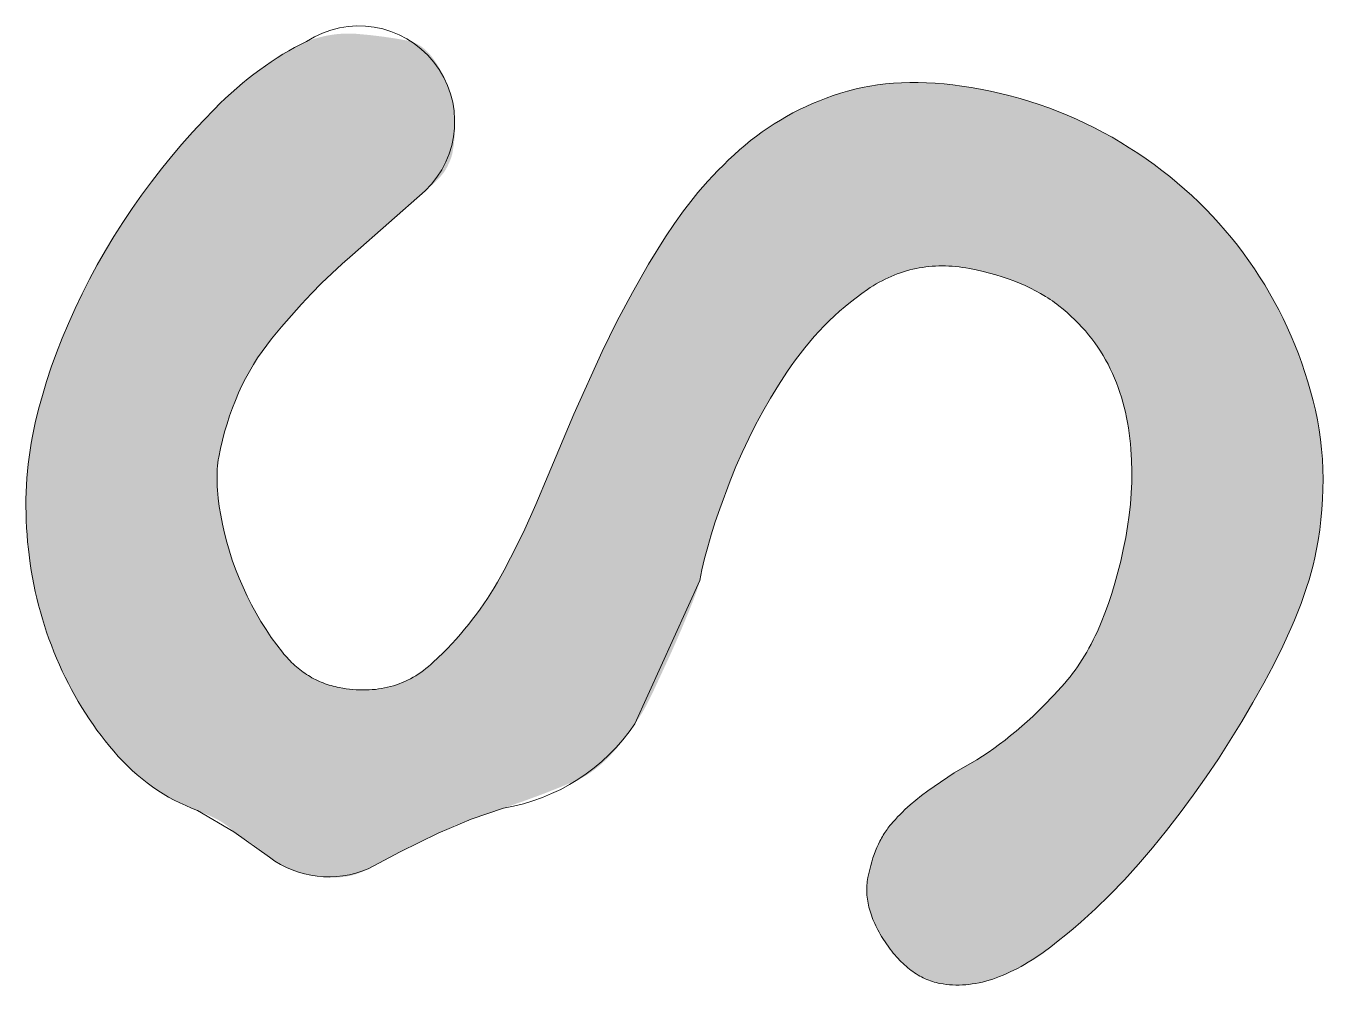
# Model space of a CAD drawing. Header units: millimetres. Extents: x 0 to 505, y 0 to 432.
# Drawn here: x 262.52 to 268, y 128.33 to 132.38 of the extents above; entities that cross this region are included whole.
import ezdxf

# ---------------------------------------------------------------- set-up
doc = ezdxf.new("R2010")
doc.units = ezdxf.units.MM
doc.header["$MEASUREMENT"] = 0
doc.layers.add('DEFAULT', color=4, linetype='Continuous')

msp = doc.modelspace()

# ---------------------------------------------------------------- hatches: boundary and pattern name
at = {"layer": 'DEFAULT', "extrusion": (0, 0, -1)}
msp.add_hatch(color=7, dxfattribs=at).paths.add_polyline_path([(-267.1831, 131.8684), (-267.2187, 131.8452), (-267.2536, 131.8213), (-267.2878, 131.7969), (-267.3212, 131.7719), (-267.3539, 131.7462), (-267.3859, 131.7199), (-267.4171, 131.693), (-267.4476, 131.6655), (-267.4774, 131.6374), (-267.5064, 131.6086), (-267.5347, 131.5792), (-267.5622, 131.5492), (-267.589, 131.5186), (-267.6151, 131.4874), (-267.6404, 131.4555), (-267.665, 131.423), (-267.6888, 131.3899), (-267.7119, 131.3564), (-267.7341, 131.3224), (-267.7555, 131.288), (-267.7762, 131.2531), (-267.796, 131.2177), (-267.815, 131.1819), (-267.8332, 131.1456), (-267.8507, 131.1088), (-267.8673, 131.0716), (-267.8831, 131.0339), (-267.8981, 130.9958), (-267.9123, 130.9572), (-267.9256, 130.9181), (-267.9382, 130.8786), (-267.95, 130.8386), (-267.9608, 130.7982), (-267.9704, 130.7575), (-267.9787, 130.7166), (-267.9857, 130.6755), (-267.9916, 130.6342), (-267.9961, 130.5926), (-267.9995, 130.5508), (-268.0016, 130.5087), (-268.0025, 130.4664), (-268.0021, 130.4239), (-268.0005, 130.3811), (-267.9976, 130.338), (-267.9935, 130.2948), (-267.9882, 130.2513), (-267.9817, 130.2075), (-267.9739, 130.1635), (-267.9678, 130.1337), (-267.9607, 130.1032), (-267.9525, 130.0721), (-267.9433, 130.0402), (-267.933, 130.0076), (-267.9217, 129.9743), (-267.9094, 129.9403), (-267.896, 129.9056), (-267.8816, 129.8701), (-267.8661, 129.834), (-267.8321, 129.7597), (-267.7939, 129.6826), (-267.7515, 129.6027), (-267.7061, 129.5216), (-267.659, 129.4415), (-267.6102, 129.3623), (-267.5597, 129.284), (-267.5075, 129.2066), (-267.4535, 129.1302), (-267.3977, 129.0546), (-267.3402, 128.98), (-267.2816, 128.9073), (-267.2223, 128.8378), (-267.1622, 128.7715), (-267.1013, 128.7085), (-267.0397, 128.6486), (-266.9774, 128.5919), (-266.9459, 128.5647), (-266.9143, 128.5384), (-266.8825, 128.5129), (-266.8505, 128.4881), (-266.8186, 128.4646), (-266.7871, 128.443), (-266.7715, 128.4329), (-266.7559, 128.4232), (-266.7404, 128.414), (-266.7251, 128.4052), (-266.7098, 128.397), (-266.6946, 128.3891), (-266.6795, 128.3818), (-266.6644, 128.3749), (-266.6495, 128.3684), (-266.6346, 128.3624), (-266.6199, 128.3569), (-266.6052, 128.3518), (-266.5906, 128.3472), (-266.5761, 128.3431), (-266.5617, 128.3394), (-266.5473, 128.3362), (-266.5331, 128.3334), (-266.519, 128.3311), (-266.5049, 128.3293), (-266.4909, 128.3279), (-266.477, 128.327), (-266.4632, 128.3265), (-266.4495, 128.3265), (-266.4359, 128.327), (-266.4224, 128.3279), (-266.4089, 128.3293), (-266.3956, 128.3311), (-266.3823, 128.3334), (-266.3742, 128.3351), (-266.3662, 128.3369), (-266.3583, 128.3391), (-266.3504, 128.3414), (-266.3426, 128.3441), (-266.3348, 128.3469), (-266.3271, 128.35), (-266.3194, 128.3533), (-266.3118, 128.3569), (-266.3043, 128.3607), (-266.2968, 128.3647), (-266.2894, 128.369), (-266.282, 128.3735), (-266.2747, 128.3783), (-266.2674, 128.3833), (-266.2602, 128.3886), (-266.2531, 128.394), (-266.246, 128.3998), (-266.239, 128.4057), (-266.232, 128.4119), (-266.2251, 128.4184), (-266.2182, 128.425), (-266.2114, 128.4319), (-266.2047, 128.4391), (-266.198, 128.4465), (-266.1914, 128.4541), (-266.1848, 128.462), (-266.1783, 128.4701), (-266.1718, 128.4784), (-266.1654, 128.487), (-266.1528, 128.5049), (-266.1408, 128.5232), (-266.1352, 128.5324), (-266.1298, 128.5414), (-266.1246, 128.5505), (-266.1197, 128.5595), (-266.1151, 128.5684), (-266.1107, 128.5774), (-266.1065, 128.5863), (-266.1025, 128.5951), (-266.0988, 128.604), (-266.0954, 128.6127), (-266.0922, 128.6215), (-266.0892, 128.6302), (-266.0865, 128.6389), (-266.084, 128.6476), (-266.0818, 128.6562), (-266.0798, 128.6648), (-266.078, 128.6733), (-266.0765, 128.6818), (-266.0753, 128.6903), (-266.0743, 128.6987), (-266.0735, 128.7072), (-266.0729, 128.7155), (-266.0727, 128.7239), (-266.0726, 128.7322), (-266.0728, 128.7405), (-266.0733, 128.7487), (-266.074, 128.757), (-266.0749, 128.7651), (-266.0761, 128.7733), (-266.0775, 128.7814), (-266.081, 128.7988), (-266.0849, 128.8158), (-266.0891, 128.8323), (-266.0936, 128.8484), (-266.0985, 128.864), (-266.1038, 128.8792), (-266.1094, 128.8939), (-266.1153, 128.9082), (-266.1216, 128.9221), (-266.1282, 128.9355), (-266.1317, 128.942), (-266.1352, 128.9484), (-266.1388, 128.9547), (-266.1425, 128.9609), (-266.1463, 128.967), (-266.1502, 128.973), (-266.1541, 128.9789), (-266.1582, 128.9846), (-266.1623, 128.9903), (-266.1665, 128.9958), (-266.1708, 129.0012), (-266.1752, 129.0065), (-266.1842, 129.017), (-266.1936, 129.0274), (-266.2032, 129.0378), (-266.2132, 129.0481), (-266.2235, 129.0583), (-266.2342, 129.0685), (-266.2564, 129.0886), (-266.2799, 129.1085), (-266.3047, 129.1282), (-266.3308, 129.1476), (-266.3582, 129.1668), (-266.442, 129.2241), (-266.4527, 129.2312), (-266.4638, 129.2382), (-266.4752, 129.2452), (-266.4871, 129.252), (-266.5118, 129.2656), (-266.538, 129.2789), (-266.5621, 129.2944), (-266.5862, 129.3105), (-266.6101, 129.3273), (-266.6339, 129.3448), (-266.6576, 129.3628), (-266.6812, 129.3816), (-266.7046, 129.4009), (-266.728, 129.421), (-266.7512, 129.4416), (-266.7743, 129.4629), (-266.8202, 129.5074), (-266.8656, 129.5545), (-266.9105, 129.6041), (-266.9216, 129.6171), (-266.9325, 129.6304), (-266.9432, 129.6441), (-266.9537, 129.6583), (-266.964, 129.6728), (-266.9741, 129.6878), (-266.984, 129.7032), (-266.9937, 129.7189), (-267.0032, 129.7351), (-267.0125, 129.7517), (-267.0217, 129.7687), (-267.0306, 129.7861), (-267.0393, 129.8039), (-267.0478, 129.8221), (-267.0643, 129.8598), (-267.08, 129.899), (-267.0949, 129.9399), (-267.109, 129.9825), (-267.1223, 130.0266), (-267.1349, 130.0724), (-267.1466, 130.1198), (-267.1576, 130.1689), (-267.1677, 130.2195), (-267.1759, 130.2665), (-267.1826, 130.3133), (-267.1877, 130.3602), (-267.1913, 130.4069), (-267.1933, 130.4536), (-267.1938, 130.5001), (-267.1928, 130.5466), (-267.1901, 130.593), (-267.1883, 130.6161), (-267.1859, 130.6389), (-267.183, 130.6615), (-267.1797, 130.6838), (-267.1759, 130.7059), (-267.1716, 130.7277), (-267.1668, 130.7493), (-267.1616, 130.7707), (-267.1558, 130.7918), (-267.1496, 130.8127), (-267.1429, 130.8333), (-267.1358, 130.8537), (-267.1282, 130.8738), (-267.1201, 130.8937), (-267.1115, 130.9134), (-267.1024, 130.9328), (-267.0929, 130.952), (-267.0828, 130.9707), (-267.0722, 130.9892), (-267.061, 131.0073), (-267.0493, 131.0252), (-267.0371, 131.0426), (-267.0243, 131.0598), (-267.011, 131.0766), (-266.9971, 131.0932), (-266.9827, 131.1093), (-266.9678, 131.1252), (-266.9523, 131.1407), (-266.9363, 131.1559), (-266.9198, 131.1708), (-266.9027, 131.1854), (-266.8851, 131.1996), (-266.8761, 131.2066), (-266.8669, 131.2134), (-266.8575, 131.2201), (-266.8479, 131.2267), (-266.8381, 131.2331), (-266.8282, 131.2394), (-266.8078, 131.2516), (-266.7867, 131.2633), (-266.7648, 131.2745), (-266.7423, 131.2851), (-266.719, 131.2952), (-266.695, 131.3048), (-266.6703, 131.3138), (-266.6448, 131.3223), (-266.6187, 131.3303), (-266.5918, 131.3378), (-266.5642, 131.3447), (-266.5358, 131.3511), (-266.5068, 131.357), (-266.4921, 131.3596), (-266.4775, 131.3619), (-266.463, 131.3638), (-266.4486, 131.3654), (-266.4342, 131.3667), (-266.4199, 131.3676), (-266.4057, 131.3681), (-266.3916, 131.3683), (-266.3775, 131.3681), (-266.3635, 131.3676), (-266.3496, 131.3668), (-266.3358, 131.3655), (-266.3221, 131.364), (-266.3084, 131.3621), (-266.2948, 131.3598), (-266.2813, 131.3572), (-266.2678, 131.3543), (-266.2545, 131.351), (-266.2412, 131.3473), (-266.228, 131.3433), (-266.2148, 131.339), (-266.2018, 131.3343), (-266.1888, 131.3293), (-266.1759, 131.3239), (-266.163, 131.3182), (-266.1503, 131.3121), (-266.1376, 131.3057), (-266.125, 131.2989), (-266.1125, 131.2918), (-266.1, 131.2843), (-266.0876, 131.2765), (-266.0753, 131.2683), (-266.0511, 131.2513), (-266.0272, 131.2337), (-266.0037, 131.2154), (-265.9806, 131.1965), (-265.9579, 131.1769), (-265.9356, 131.1567), (-265.9137, 131.1358), (-265.8922, 131.1143), (-265.8711, 131.0921), (-265.8504, 131.0693), (-265.8301, 131.0459), (-265.8102, 131.0218), (-265.7907, 130.997), (-265.7716, 130.9717), (-265.7528, 130.9456), (-265.7345, 130.919), (-265.6992, 130.8644), (-265.6654, 130.809), (-265.6331, 130.7527), (-265.6023, 130.6956), (-265.5731, 130.6377), (-265.5454, 130.5789), (-265.5193, 130.5193), (-265.4948, 130.4588), (-265.451, 130.3408), (-265.432, 130.2851), (-265.4149, 130.2315), (-265.3998, 130.1801), (-265.3866, 130.1307), (-265.3753, 130.0834), (-265.3659, 130.0383), (-265.365, 130.0336), (-265.3638, 130.0286), (-265.3624, 130.0233), (-265.3608, 130.0175), (-265.357, 130.0048), (-265.3523, 129.9905), (-265.3402, 129.9575), (-265.3247, 129.9182), (-265.2883, 129.8305), (-265.2478, 129.7376), (-265.1649, 129.5583), (-265.1453, 129.5191), (-265.1358, 129.5013), (-265.1266, 129.4849), (-265.1176, 129.4698), (-265.1088, 129.4559), (-265.1003, 129.4434), (-265.0962, 129.4376), (-265.0921, 129.4321), (-265.077, 129.4096), (-265.0619, 129.388), (-265.0468, 129.3675), (-265.0316, 129.348), (-265.0164, 129.3294), (-265.0011, 129.3119), (-264.9857, 129.2954), (-264.9703, 129.28), (-264.9626, 129.2726), (-264.9549, 129.2655), (-264.9471, 129.2586), (-264.9394, 129.2521), (-264.9316, 129.2457), (-264.9238, 129.2396), (-264.9161, 129.2338), (-264.9082, 129.2282), (-264.9004, 129.2229), (-264.8926, 129.2178), (-264.8847, 129.213), (-264.8769, 129.2084), (-264.869, 129.2041), (-264.8611, 129.2), (-264.8532, 129.1962), (-264.8453, 129.1927), (-264.7787, 129.1645), (-264.7051, 129.1354), (-264.6244, 129.1055), (-264.3995, 129.0275), (-264.3817, 129.0215), (-264.3641, 129.0152), (-264.3465, 129.0084), (-264.3291, 129.0012), (-264.3118, 128.9937), (-264.2945, 128.9858), (-264.2774, 128.9774), (-264.0991, 128.8896), (-263.9636, 128.818), (-263.9576, 128.8146), (-263.9515, 128.8114), (-263.9453, 128.8084), (-263.939, 128.8055), (-263.9326, 128.8028), (-263.9261, 128.8003), (-263.9195, 128.7979), (-263.9129, 128.7956), (-263.9061, 128.7936), (-263.8993, 128.7916), (-263.8924, 128.7899), (-263.8854, 128.7883), (-263.8783, 128.7869), (-263.8711, 128.7856), (-263.8638, 128.7845), (-263.8564, 128.7835), (-263.849, 128.7827), (-263.8414, 128.7821), (-263.8338, 128.7816), (-263.8261, 128.7813), (-263.8183, 128.7811), (-263.8104, 128.7811), (-263.8024, 128.7813), (-263.7943, 128.7816), (-263.7862, 128.7821), (-263.7779, 128.7827), (-263.7696, 128.7835), (-263.7611, 128.7845), (-263.744, 128.7869), (-263.7266, 128.79), (-263.7121, 128.7929), (-263.6981, 128.796), (-263.6845, 128.7994), (-263.6713, 128.8031), (-263.6585, 128.807), (-263.6462, 128.8112), (-263.6342, 128.8156), (-263.6227, 128.8203), (-263.6117, 128.8252), (-263.6063, 128.8278), (-263.601, 128.8304), (-263.5959, 128.8331), (-263.5908, 128.8359), (-263.5859, 128.8387), (-263.581, 128.8416), (-263.5763, 128.8445), (-263.5717, 128.8475), (-263.5672, 128.8506), (-263.5628, 128.8537), (-263.5585, 128.8569), (-263.5543, 128.8602), (-263.5503, 128.8635), (-263.5463, 128.8669), (-263.5302, 128.8805), (-263.5134, 128.8941), (-263.4957, 128.9076), (-263.4774, 128.9211), (-263.4582, 128.9346), (-263.4382, 128.948), (-263.4175, 128.9613), (-263.396, 128.9746), (-263.3883, 128.982), (-263.3805, 128.989), (-263.3726, 128.9957), (-263.3647, 129.002), (-263.3607, 129.005), (-263.3567, 129.0079), (-263.3527, 129.0107), (-263.3486, 129.0134), (-263.3445, 129.0161), (-263.3404, 129.0186), (-263.3363, 129.021), (-263.3322, 129.0233), (-263.3236, 129.028), (-263.3142, 129.0328), (-263.2934, 129.0429), (-263.2695, 129.0536), (-263.2425, 129.065), (-263.2171, 129.0748), (-263.1921, 129.0854), (-263.1676, 129.0967), (-263.1435, 129.1089), (-263.1198, 129.1218), (-263.0966, 129.1355), (-263.0738, 129.15), (-263.0514, 129.1653), (-263.0294, 129.1813), (-263.0079, 129.1981), (-262.9869, 129.2157), (-262.9662, 129.234), (-262.946, 129.2532), (-262.9263, 129.2731), (-262.9069, 129.2938), (-262.888, 129.3152), (-262.8695, 129.3372), (-262.8515, 129.3596), (-262.8339, 129.3822), (-262.8168, 129.4053), (-262.8001, 129.4287), (-262.7838, 129.4524), (-262.768, 129.4765), (-262.7527, 129.5009), (-262.7378, 129.5256), (-262.7234, 129.5507), (-262.7093, 129.5762), (-262.6958, 129.602), (-262.6826, 129.6281), (-262.67, 129.6546), (-262.6577, 129.6815), (-262.6459, 129.7086), (-262.6346, 129.7361), (-262.6238, 129.7637), (-262.6135, 129.7916), (-262.6038, 129.8196), (-262.5945, 129.8478), (-262.5858, 129.8761), (-262.5775, 129.9047), (-262.5698, 129.9335), (-262.5626, 129.9624), (-262.5559, 129.9915), (-262.5498, 130.0208), (-262.5441, 130.0504), (-262.5389, 130.0801), (-262.5343, 130.1099), (-262.5265, 130.1703), (-262.5234, 130.2006), (-262.5209, 130.2309), (-262.5189, 130.261), (-262.5175, 130.2912), (-262.5167, 130.3213), (-262.5164, 130.3513), (-262.5166, 130.3812), (-262.5175, 130.4111), (-262.5189, 130.441), (-262.5208, 130.4708), (-262.5234, 130.5005), (-262.5264, 130.5302), (-262.5301, 130.5598), (-262.5342, 130.5893), (-262.539, 130.6189), (-262.5443, 130.6483), (-262.556, 130.7046), (-262.5698, 130.7619), (-262.5857, 130.8201), (-262.6036, 130.8792), (-262.6237, 130.9393), (-262.6457, 131.0004), (-262.6699, 131.0624), (-262.6961, 131.1253), (-262.7242, 131.1883), (-262.7538, 131.2506), (-262.7851, 131.3122), (-262.8179, 131.3732), (-262.8523, 131.4335), (-262.8883, 131.4931), (-262.9259, 131.5521), (-262.965, 131.6104), (-263.0055, 131.6676), (-263.0468, 131.7236), (-263.0891, 131.7782), (-263.1322, 131.8315), (-263.1762, 131.8835), (-263.221, 131.9341), (-263.2668, 131.9835), (-263.3134, 132.0316), (-263.337, 132.0549), (-263.3607, 132.0775), (-263.3845, 132.0994), (-263.4085, 132.1205), (-263.4325, 132.1409), (-263.4566, 132.1606), (-263.4808, 132.1795), (-263.5051, 132.1977), (-263.5295, 132.2152), (-263.554, 132.2319), (-263.5785, 132.248), (-263.6032, 132.2632), (-263.628, 132.2778), (-263.6529, 132.2916), (-263.6779, 132.3047), (-263.7029, 132.3171), (-263.7162, 132.322), (-263.7294, 132.3266), (-263.7426, 132.3307), (-263.7559, 132.3345), (-263.7691, 132.3378), (-263.7824, 132.3408), (-263.7957, 132.3434), (-263.809, 132.3457), (-263.8224, 132.3475), (-263.8357, 132.349), (-263.8491, 132.35), (-263.8625, 132.3507), (-263.8759, 132.3511), (-263.8894, 132.351), (-263.9029, 132.3506), (-263.9164, 132.3497), (-263.9703, 132.3447), (-264.024, 132.3383), (-264.0773, 132.3305), (-264.1303, 132.3212), (-264.1332, 132.3207), (-264.1361, 132.32), (-264.1391, 132.3193), (-264.142, 132.3185), (-264.1449, 132.3177), (-264.1477, 132.3168), (-264.1506, 132.3158), (-264.1534, 132.3148), (-264.1562, 132.3137), (-264.1591, 132.3125), (-264.1619, 132.3113), (-264.1646, 132.31), (-264.1674, 132.3087), (-264.1701, 132.3073), (-264.1729, 132.3058), (-264.1756, 132.3043), (-264.1783, 132.3027), (-264.181, 132.301), (-264.1836, 132.2993), (-264.1863, 132.2975), (-264.1889, 132.2957), (-264.1916, 132.2937), (-264.1942, 132.2918), (-264.1968, 132.2897), (-264.2019, 132.2855), (-264.207, 132.281), (-264.212, 132.2762), (-264.217, 132.2712), (-264.2219, 132.266), (-264.2267, 132.2604), (-264.2315, 132.2547), (-264.2362, 132.2487), (-264.2408, 132.2424), (-264.2454, 132.2359), (-264.25, 132.2291), (-264.2545, 132.2221), (-264.2589, 132.2149), (-264.2632, 132.2074), (-264.2675, 132.1996), (-264.2718, 132.1916), (-264.2759, 132.1833), (-264.2801, 132.1748), (-264.2881, 132.157), (-264.292, 132.1479), (-264.2957, 132.1387), (-264.2992, 132.1295), (-264.3025, 132.1202), (-264.3057, 132.1109), (-264.3086, 132.1016), (-264.3114, 132.0922), (-264.314, 132.0828), (-264.3164, 132.0733), (-264.3186, 132.0638), (-264.3206, 132.0543), (-264.3225, 132.0448), (-264.3241, 132.0352), (-264.3256, 132.0255), (-264.3269, 132.0159), (-264.328, 132.0062), (-264.3289, 131.9964), (-264.3296, 131.9867), (-264.3301, 131.9769), (-264.3305, 131.967), (-264.3307, 131.9571), (-264.3306, 131.9472), (-264.3304, 131.9373), (-264.3301, 131.9273), (-264.3295, 131.9173), (-264.3287, 131.9072), (-264.3278, 131.8971), (-264.3267, 131.887), (-264.3238, 131.8667), (-264.3203, 131.8462), (-264.3197, 131.8432), (-264.319, 131.84), (-264.3181, 131.8368), (-264.3171, 131.8334), (-264.316, 131.8299), (-264.3148, 131.8263), (-264.3135, 131.8226), (-264.3121, 131.8187), (-264.3088, 131.8107), (-264.3051, 131.8022), (-264.3009, 131.7933), (-264.2949, 131.7813), (-264.2935, 131.7788), (-264.2921, 131.7762), (-264.2905, 131.7737), (-264.2888, 131.771), (-264.2871, 131.7683), (-264.2852, 131.7656), (-264.2832, 131.7629), (-264.2789, 131.7573), (-264.2742, 131.7515), (-264.2691, 131.7456), (-264.2636, 131.7395), (-264.2576, 131.7333), (-264.2513, 131.7269), (-264.2445, 131.7204), (-264.2373, 131.7137), (-264.2217, 131.6999), (-264.2043, 131.6854), (-263.8969, 131.4147), (-263.8533, 131.3765), (-263.81, 131.3365), (-263.7669, 131.2947), (-263.7241, 131.2512), (-263.6814, 131.2059), (-263.6391, 131.1588), (-263.5969, 131.1099), (-263.5551, 131.0593), (-263.5346, 131.0332), (-263.515, 131.0065), (-263.4963, 130.979), (-263.4785, 130.9509), (-263.4615, 130.922), (-263.4454, 130.8925), (-263.4301, 130.8623), (-263.4157, 130.8313), (-263.4022, 130.7997), (-263.3895, 130.7675), (-263.3778, 130.7345), (-263.3669, 130.7008), (-263.3568, 130.6665), (-263.3476, 130.6315), (-263.3393, 130.5958), (-263.3319, 130.5594), (-263.3298, 130.5474), (-263.3281, 130.5349), (-263.3267, 130.522), (-263.3257, 130.5087), (-263.325, 130.4949), (-263.3247, 130.4807), (-263.3247, 130.4661), (-263.325, 130.451), (-263.3257, 130.4354), (-263.3267, 130.4194), (-263.3281, 130.403), (-263.3298, 130.3861), (-263.3343, 130.351), (-263.3402, 130.314), (-263.3473, 130.2762), (-263.3558, 130.2383), (-263.3656, 130.2003), (-263.3767, 130.1622), (-263.3892, 130.1241), (-263.403, 130.086), (-263.4181, 130.0478), (-263.4345, 130.0095), (-263.4521, 129.9717), (-263.4707, 129.9348), (-263.4901, 129.8989), (-263.5105, 129.864), (-263.5319, 129.83), (-263.5542, 129.797), (-263.5774, 129.765), (-263.6016, 129.734), (-263.6078, 129.7264), (-263.6141, 129.7191), (-263.6205, 129.7119), (-263.6269, 129.7049), (-263.6335, 129.6981), (-263.6401, 129.6914), (-263.6468, 129.685), (-263.6536, 129.6788), (-263.6605, 129.6727), (-263.6674, 129.6668), (-263.6744, 129.6611), (-263.6816, 129.6556), (-263.6888, 129.6503), (-263.6961, 129.6452), (-263.7034, 129.6403), (-263.7109, 129.6355), (-263.7184, 129.6309), (-263.726, 129.6266), (-263.7337, 129.6224), (-263.7415, 129.6184), (-263.7494, 129.6145), (-263.7573, 129.6109), (-263.7653, 129.6075), (-263.7734, 129.6042), (-263.7816, 129.6011), (-263.7899, 129.5983), (-263.7983, 129.5956), (-263.8067, 129.5931), (-263.8153, 129.5907), (-263.8239, 129.5886), (-263.8326, 129.5867), (-263.8413, 129.5849), (-263.856, 129.5823), (-263.8705, 129.58), (-263.8848, 129.5782), (-263.899, 129.5767), (-263.9131, 129.5757), (-263.927, 129.575), (-263.9408, 129.5747), (-263.9545, 129.5747), (-263.968, 129.5752), (-263.9813, 129.5761), (-263.9946, 129.5773), (-264.0076, 129.5789), (-264.0206, 129.5809), (-264.0334, 129.5833), (-264.046, 129.5861), (-264.0585, 129.5892), (-264.0709, 129.5928), (-264.0831, 129.5967), (-264.0952, 129.601), (-264.1072, 129.6057), (-264.119, 129.6107), (-264.1306, 129.6162), (-264.1422, 129.622), (-264.1535, 129.6283), (-264.1648, 129.6349), (-264.1759, 129.6419), (-264.1868, 129.6492), (-264.1976, 129.657), (-264.2083, 129.6651), (-264.2188, 129.6736), (-264.2292, 129.6826), (-264.2394, 129.6918), (-264.2794, 129.7303), (-264.2987, 129.7499), (-264.3176, 129.7699), (-264.3361, 129.79), (-264.3541, 129.8105), (-264.3717, 129.8313), (-264.3889, 129.8523), (-264.4057, 129.8736), (-264.422, 129.8951), (-264.4379, 129.9169), (-264.4534, 129.9391), (-264.4684, 129.9614), (-264.4831, 129.9841), (-264.4973, 130.007), (-264.511, 130.0302), (-264.5387, 130.0807), (-264.5661, 130.1329), (-264.6201, 130.2426), (-264.6732, 130.3593), (-264.7252, 130.4831), (-264.8339, 130.7413), (-264.953, 131.0067), (-265.0156, 131.1333), (-265.0812, 131.2564), (-265.15, 131.3759), (-265.2219, 131.4917), (-265.2594, 131.5476), (-265.2981, 131.6014), (-265.318, 131.6275), (-265.3381, 131.6531), (-265.3586, 131.6781), (-265.3795, 131.7025), (-265.4006, 131.7265), (-265.4221, 131.7499), (-265.4438, 131.7727), (-265.466, 131.795), (-265.4884, 131.8168), (-265.5111, 131.838), (-265.5342, 131.8587), (-265.5576, 131.8788), (-265.5815, 131.8983), (-265.6057, 131.9172), (-265.6304, 131.9353), (-265.6556, 131.9527), (-265.6812, 131.9694), (-265.7072, 131.9854), (-265.7336, 132.0008), (-265.7605, 132.0154), (-265.7878, 132.0293), (-265.8156, 132.0425), (-265.8437, 132.0551), (-265.8724, 132.0669), (-265.9014, 132.0781), (-265.931, 132.0885), (-265.9609, 132.0983), (-265.9913, 132.1073), (-266.0067, 132.1115), (-266.0222, 132.1155), (-266.0536, 132.1226), (-266.0856, 132.1287), (-266.1182, 132.1338), (-266.1514, 132.1379), (-266.1851, 132.141), (-266.2194, 132.143), (-266.2542, 132.1441), (-266.2897, 132.1441), (-266.3257, 132.1431), (-266.3622, 132.1412), (-266.3993, 132.1382), (-266.437, 132.1342), (-266.4753, 132.1292), (-266.5142, 132.1231), (-266.5536, 132.1161), (-266.596, 132.1075), (-266.6381, 132.098), (-266.6797, 132.0876), (-266.7209, 132.0762), (-266.7617, 132.064), (-266.8021, 132.0508), (-266.842, 132.0367), (-266.8816, 132.0217), (-266.9207, 132.0057), (-266.9594, 131.9888), (-266.9977, 131.9711), (-267.0356, 131.9524), (-267.0731, 131.9327), (-267.1102, 131.9122), (-267.1468, 131.8907)], flags=0)

# ---------------------------------------------------------------- linework, layer by layer
at = {"layer": 'DEFAULT', "color": 7, "lineweight": 0}
msp.add_lwpolyline([(267.1831, 131.8684), (267.2187, 131.8452), (267.2536, 131.8213), (267.2878, 131.7969), (267.3212, 131.7719), (267.3539, 131.7462), (267.3859, 131.7199), (267.4171, 131.693), (267.4476, 131.6655), (267.4774, 131.6374), (267.5064, 131.6086), (267.5347, 131.5792), (267.5622, 131.5492), (267.589, 131.5186), (267.6151, 131.4874), (267.6404, 131.4555), (267.665, 131.423), (267.6888, 131.3899), (267.7119, 131.3564), (267.7341, 131.3224), (267.7555, 131.288), (267.7762, 131.2531), (267.796, 131.2177), (267.815, 131.1819), (267.8332, 131.1456), (267.8507, 131.1088), (267.8673, 131.0716), (267.8831, 131.0339), (267.8981, 130.9958), (267.9123, 130.9572), (267.9256, 130.9181), (267.9382, 130.8786), (267.95, 130.8386), (267.9608, 130.7982), (267.9704, 130.7575), (267.9787, 130.7166), (267.9857, 130.6755), (267.9916, 130.6342), (267.9961, 130.5926), (267.9995, 130.5508), (268.0016, 130.5087), (268.0025, 130.4664), (268.0021, 130.4239), (268.0005, 130.3811), (267.9976, 130.338), (267.9935, 130.2948), (267.9882, 130.2513), (267.9817, 130.2075), (267.9739, 130.1635), (267.9678, 130.1337), (267.9607, 130.1032), (267.9525, 130.0721), (267.9433, 130.0402), (267.933, 130.0076), (267.9217, 129.9743), (267.9094, 129.9403), (267.896, 129.9056), (267.8816, 129.8701), (267.8661, 129.834), (267.8321, 129.7597), (267.7939, 129.6826), (267.7515, 129.6027), (267.7061, 129.5216), (267.659, 129.4415), (267.6102, 129.3623), (267.5597, 129.284), (267.5075, 129.2066), (267.4535, 129.1302), (267.3977, 129.0546), (267.3402, 128.98), (267.2816, 128.9073), (267.2223, 128.8378), (267.1622, 128.7715), (267.1013, 128.7085), (267.0397, 128.6486), (266.9774, 128.5919), (266.9459, 128.5647), (266.9143, 128.5384), (266.8825, 128.5129), (266.8505, 128.4881), (266.8186, 128.4646), (266.7871, 128.443), (266.7715, 128.4329), (266.7559, 128.4232), (266.7404, 128.414), (266.7251, 128.4052), (266.7098, 128.397), (266.6946, 128.3891), (266.6795, 128.3818), (266.6644, 128.3749), (266.6495, 128.3684), (266.6346, 128.3624), (266.6199, 128.3569), (266.6052, 128.3518), (266.5906, 128.3472), (266.5761, 128.3431), (266.5617, 128.3394), (266.5473, 128.3362), (266.5331, 128.3334), (266.519, 128.3311), (266.5049, 128.3293), (266.4909, 128.3279), (266.477, 128.327), (266.4632, 128.3265), (266.4495, 128.3265), (266.4359, 128.327), (266.4224, 128.3279), (266.4089, 128.3293), (266.3956, 128.3311), (266.3823, 128.3334), (266.3742, 128.3351), (266.3662, 128.3369), (266.3583, 128.3391), (266.3504, 128.3414), (266.3426, 128.3441), (266.3348, 128.3469), (266.3271, 128.35), (266.3194, 128.3533), (266.3118, 128.3569), (266.3043, 128.3607), (266.2968, 128.3647), (266.2894, 128.369), (266.282, 128.3735), (266.2747, 128.3783), (266.2674, 128.3833), (266.2602, 128.3886), (266.2531, 128.394), (266.246, 128.3998), (266.239, 128.4057), (266.232, 128.4119), (266.2251, 128.4184), (266.2182, 128.425), (266.2114, 128.4319), (266.2047, 128.4391), (266.198, 128.4465), (266.1914, 128.4541), (266.1848, 128.462), (266.1783, 128.4701), (266.1718, 128.4784), (266.1654, 128.487), (266.1528, 128.5049), (266.1408, 128.5232), (266.1352, 128.5324), (266.1298, 128.5414), (266.1246, 128.5505), (266.1197, 128.5595), (266.1151, 128.5684), (266.1107, 128.5774), (266.1065, 128.5863), (266.1025, 128.5951), (266.0988, 128.604), (266.0954, 128.6127), (266.0922, 128.6215), (266.0892, 128.6302), (266.0865, 128.6389), (266.084, 128.6476), (266.0818, 128.6562), (266.0798, 128.6648), (266.078, 128.6733), (266.0765, 128.6818), (266.0753, 128.6903), (266.0743, 128.6987), (266.0735, 128.7072), (266.0729, 128.7155), (266.0727, 128.7239), (266.0726, 128.7322), (266.0728, 128.7405), (266.0733, 128.7487), (266.074, 128.757), (266.0749, 128.7651), (266.0761, 128.7733), (266.0775, 128.7814), (266.081, 128.7988), (266.0849, 128.8158), (266.0891, 128.8323), (266.0936, 128.8484), (266.0985, 128.864), (266.1038, 128.8792), (266.1094, 128.8939), (266.1153, 128.9082), (266.1216, 128.9221), (266.1282, 128.9355), (266.1317, 128.942), (266.1352, 128.9484), (266.1388, 128.9547), (266.1425, 128.9609), (266.1463, 128.967), (266.1502, 128.973), (266.1541, 128.9789), (266.1582, 128.9846), (266.1623, 128.9903), (266.1665, 128.9958), (266.1708, 129.0012), (266.1752, 129.0065), (266.1842, 129.017), (266.1936, 129.0274), (266.2032, 129.0378), (266.2132, 129.0481), (266.2235, 129.0583), (266.2342, 129.0685), (266.2564, 129.0886), (266.2799, 129.1085), (266.3047, 129.1282), (266.3308, 129.1476), (266.3582, 129.1668), (266.442, 129.2241), (266.538, 129.2789), (266.5621, 129.2944), (266.5862, 129.3105), (266.6101, 129.3273), (266.6339, 129.3448), (266.6576, 129.3628), (266.6812, 129.3816), (266.7046, 129.4009), (266.728, 129.421), (266.7512, 129.4416), (266.7743, 129.4629), (266.8202, 129.5074), (266.8656, 129.5545), (266.9105, 129.6041), (266.9216, 129.6171), (266.9325, 129.6304), (266.9432, 129.6441), (266.9537, 129.6583), (266.964, 129.6728), (266.9741, 129.6878), (266.984, 129.7032), (266.9937, 129.7189), (267.0032, 129.7351), (267.0125, 129.7517), (267.0217, 129.7687), (267.0306, 129.7861), (267.0393, 129.8039), (267.0478, 129.8221), (267.0643, 129.8598), (267.08, 129.899), (267.0949, 129.9399), (267.109, 129.9825), (267.1223, 130.0266), (267.1349, 130.0724), (267.1466, 130.1198), (267.1576, 130.1689), (267.1677, 130.2195), (267.1759, 130.2665), (267.1826, 130.3133), (267.1877, 130.3602), (267.1913, 130.4069), (267.1933, 130.4536), (267.1938, 130.5001), (267.1928, 130.5466), (267.1901, 130.593), (267.1883, 130.6161), (267.1859, 130.6389), (267.183, 130.6615), (267.1797, 130.6838), (267.1759, 130.7059), (267.1716, 130.7277), (267.1668, 130.7493), (267.1616, 130.7707), (267.1558, 130.7918), (267.1496, 130.8127), (267.1429, 130.8333), (267.1358, 130.8537), (267.1282, 130.8738), (267.1201, 130.8937), (267.1115, 130.9134), (267.1024, 130.9328), (267.0929, 130.952), (267.0828, 130.9707), (267.0722, 130.9892), (267.061, 131.0073), (267.0493, 131.0252), (267.0371, 131.0426), (267.0243, 131.0598), (267.011, 131.0766), (266.9971, 131.0932), (266.9827, 131.1093), (266.9678, 131.1252), (266.9523, 131.1407), (266.9363, 131.1559), (266.9198, 131.1708), (266.9027, 131.1854), (266.8851, 131.1996), (266.8761, 131.2066), (266.8669, 131.2134), (266.8575, 131.2201), (266.8479, 131.2267), (266.8381, 131.2331), (266.8282, 131.2394), (266.8078, 131.2516), (266.7867, 131.2633), (266.7648, 131.2745), (266.7423, 131.2851), (266.719, 131.2952), (266.695, 131.3048), (266.6703, 131.3138), (266.6448, 131.3223), (266.6187, 131.3303), (266.5918, 131.3378), (266.5642, 131.3447), (266.5358, 131.3511), (266.5068, 131.357), (266.4921, 131.3596), (266.4775, 131.3619), (266.463, 131.3638), (266.4486, 131.3654), (266.4342, 131.3667), (266.4199, 131.3676), (266.4057, 131.3681), (266.3916, 131.3683), (266.3775, 131.3681), (266.3635, 131.3676), (266.3496, 131.3668), (266.3358, 131.3655), (266.3221, 131.364), (266.3084, 131.3621), (266.2948, 131.3598), (266.2813, 131.3572), (266.2678, 131.3543), (266.2545, 131.351), (266.2412, 131.3473), (266.228, 131.3433), (266.2148, 131.339), (266.2018, 131.3343), (266.1888, 131.3293), (266.1759, 131.3239), (266.163, 131.3182), (266.1503, 131.3121), (266.1376, 131.3057), (266.125, 131.2989), (266.1125, 131.2918), (266.1, 131.2843), (266.0876, 131.2765), (266.0753, 131.2683), (266.0511, 131.2513), (266.0272, 131.2337), (266.0037, 131.2154), (265.9806, 131.1965), (265.9579, 131.1769), (265.9356, 131.1567), (265.9137, 131.1358), (265.8922, 131.1143), (265.8711, 131.0921), (265.8504, 131.0693), (265.8301, 131.0459), (265.8102, 131.0218), (265.7907, 130.997), (265.7716, 130.9717), (265.7528, 130.9456), (265.7345, 130.919), (265.6992, 130.8644), (265.6654, 130.809), (265.6331, 130.7527), (265.6023, 130.6956), (265.5731, 130.6377), (265.5454, 130.5789), (265.5193, 130.5193), (265.4948, 130.4588), (265.451, 130.3408), (265.432, 130.2851), (265.4149, 130.2315), (265.3998, 130.1801), (265.3866, 130.1307), (265.3753, 130.0834), (265.3659, 130.0383), (265.0921, 129.4321, -0.20556), (264.5366, 129.0747), (264.3995, 129.0275), (264.2604, 128.9688), (264.0991, 128.8896), (263.9636, 128.818, -0.266681), (263.5463, 128.8669), (263.396, 128.9746), (263.2425, 129.065), (263.2171, 129.0748), (263.1921, 129.0854), (263.1676, 129.0967), (263.1435, 129.1089), (263.1198, 129.1218), (263.0966, 129.1355), (263.0738, 129.15), (263.0514, 129.1653), (263.0294, 129.1813), (263.0079, 129.1981), (262.9869, 129.2157), (262.9662, 129.234), (262.946, 129.2532), (262.9263, 129.2731), (262.9069, 129.2938), (262.888, 129.3152), (262.8695, 129.3372), (262.8515, 129.3596), (262.8339, 129.3822), (262.8168, 129.4053), (262.8001, 129.4287), (262.7838, 129.4524), (262.768, 129.4765), (262.7527, 129.5009), (262.7378, 129.5256), (262.7234, 129.5507), (262.7093, 129.5762), (262.6958, 129.602), (262.6826, 129.6281), (262.67, 129.6546), (262.6577, 129.6815), (262.6459, 129.7086), (262.6346, 129.7361), (262.6238, 129.7637), (262.6135, 129.7916), (262.6038, 129.8196), (262.5945, 129.8478), (262.5858, 129.8761), (262.5775, 129.9047), (262.5698, 129.9335), (262.5626, 129.9624), (262.5559, 129.9915), (262.5498, 130.0208), (262.5441, 130.0504), (262.5389, 130.0801), (262.5343, 130.1099), (262.5265, 130.1703), (262.5234, 130.2006), (262.5209, 130.2309), (262.5189, 130.261), (262.5175, 130.2912), (262.5167, 130.3213), (262.5164, 130.3513), (262.5166, 130.3812), (262.5175, 130.4111), (262.5189, 130.441), (262.5208, 130.4708), (262.5234, 130.5005), (262.5264, 130.5302), (262.5301, 130.5598), (262.5342, 130.5893), (262.539, 130.6189), (262.5443, 130.6483), (262.556, 130.7046), (262.5698, 130.7619), (262.5857, 130.8201), (262.6036, 130.8792), (262.6237, 130.9393), (262.6457, 131.0004), (262.6699, 131.0624), (262.6961, 131.1253), (262.7242, 131.1883), (262.7538, 131.2506), (262.7851, 131.3122), (262.8179, 131.3732), (262.8523, 131.4335), (262.8883, 131.4931), (262.9259, 131.5521), (262.965, 131.6104), (263.0055, 131.6676), (263.0468, 131.7236), (263.0891, 131.7782), (263.1322, 131.8315), (263.1762, 131.8835), (263.221, 131.9341), (263.2668, 131.9835), (263.3134, 132.0316), (263.337, 132.0549), (263.3607, 132.0775), (263.3845, 132.0994), (263.4085, 132.1205), (263.4325, 132.1409), (263.4566, 132.1606), (263.4808, 132.1795), (263.5051, 132.1977), (263.5295, 132.2152), (263.554, 132.2319), (263.5785, 132.248), (263.6032, 132.2632), (263.628, 132.2778), (263.6529, 132.2916), (263.6779, 132.3047), (263.7029, 132.3171, -0.912774), (264.2043, 131.6854), (263.8969, 131.4147), (263.8533, 131.3765), (263.81, 131.3365), (263.7669, 131.2947), (263.7241, 131.2512), (263.6814, 131.2059), (263.6391, 131.1588), (263.5969, 131.1099), (263.5551, 131.0593), (263.5346, 131.0332), (263.515, 131.0065), (263.4963, 130.979), (263.4785, 130.9509), (263.4615, 130.922), (263.4454, 130.8925), (263.4301, 130.8623), (263.4157, 130.8313), (263.4022, 130.7997), (263.3895, 130.7675), (263.3778, 130.7345), (263.3669, 130.7008), (263.3568, 130.6665), (263.3476, 130.6315), (263.3393, 130.5958), (263.3319, 130.5594), (263.3298, 130.5474), (263.3281, 130.5349), (263.3267, 130.522), (263.3257, 130.5087), (263.325, 130.4949), (263.3247, 130.4807), (263.3247, 130.4661), (263.325, 130.451), (263.3257, 130.4354), (263.3267, 130.4194), (263.3281, 130.403), (263.3298, 130.3861), (263.3343, 130.351), (263.3402, 130.314), (263.3473, 130.2762), (263.3558, 130.2383), (263.3656, 130.2003), (263.3767, 130.1622), (263.3892, 130.1241), (263.403, 130.086), (263.4181, 130.0478), (263.4345, 130.0095), (263.4521, 129.9717), (263.4707, 129.9348), (263.4901, 129.8989), (263.5105, 129.864), (263.5319, 129.83), (263.5542, 129.797), (263.5774, 129.765), (263.6016, 129.734), (263.6078, 129.7264), (263.6141, 129.7191), (263.6205, 129.7119), (263.6269, 129.7049), (263.6335, 129.6981), (263.6401, 129.6914), (263.6468, 129.685), (263.6536, 129.6788), (263.6605, 129.6727), (263.6674, 129.6668), (263.6744, 129.6611), (263.6816, 129.6556), (263.6888, 129.6503), (263.6961, 129.6452), (263.7034, 129.6403), (263.7109, 129.6355), (263.7184, 129.6309), (263.726, 129.6266), (263.7337, 129.6224), (263.7415, 129.6184), (263.7494, 129.6145), (263.7573, 129.6109), (263.7653, 129.6075), (263.7734, 129.6042), (263.7816, 129.6011), (263.7899, 129.5983), (263.7983, 129.5956), (263.8067, 129.5931), (263.8153, 129.5907), (263.8239, 129.5886), (263.8326, 129.5867), (263.8413, 129.5849), (263.856, 129.5823), (263.8705, 129.58), (263.8848, 129.5782), (263.899, 129.5767), (263.9131, 129.5757), (263.927, 129.575), (263.9408, 129.5747), (263.9545, 129.5747), (263.968, 129.5752), (263.9813, 129.5761), (263.9946, 129.5773), (264.0076, 129.5789), (264.0206, 129.5809), (264.0334, 129.5833), (264.046, 129.5861), (264.0585, 129.5892), (264.0709, 129.5928), (264.0831, 129.5967), (264.0952, 129.601), (264.1072, 129.6057), (264.119, 129.6107), (264.1306, 129.6162), (264.1422, 129.622), (264.1535, 129.6283), (264.1648, 129.6349), (264.1759, 129.6419), (264.1868, 129.6492), (264.1976, 129.657), (264.2083, 129.6651), (264.2188, 129.6736), (264.2292, 129.6826), (264.2394, 129.6918), (264.2794, 129.7303), (264.2987, 129.7499), (264.3176, 129.7699), (264.3361, 129.79), (264.3541, 129.8105), (264.3717, 129.8313), (264.3889, 129.8523), (264.4057, 129.8736), (264.422, 129.8951), (264.4379, 129.9169), (264.4534, 129.9391), (264.4684, 129.9614), (264.4831, 129.9841), (264.4973, 130.007), (264.511, 130.0302), (264.5387, 130.0807), (264.5661, 130.1329), (264.6201, 130.2426), (264.6732, 130.3593), (264.7252, 130.4831), (264.8339, 130.7413), (264.953, 131.0067), (265.0156, 131.1333), (265.0812, 131.2564), (265.15, 131.3759), (265.2219, 131.4917), (265.2594, 131.5476), (265.2981, 131.6014), (265.318, 131.6275), (265.3381, 131.6531), (265.3586, 131.6781), (265.3795, 131.7025), (265.4006, 131.7265), (265.4221, 131.7499), (265.4438, 131.7727), (265.466, 131.795), (265.4884, 131.8168), (265.5111, 131.838), (265.5342, 131.8587), (265.5576, 131.8788), (265.5815, 131.8983), (265.6057, 131.9172), (265.6304, 131.9353), (265.6556, 131.9527), (265.6812, 131.9694), (265.7072, 131.9854), (265.7336, 132.0008), (265.7605, 132.0154), (265.7878, 132.0293), (265.8156, 132.0425), (265.8437, 132.0551), (265.8724, 132.0669), (265.9014, 132.0781), (265.931, 132.0885), (265.9609, 132.0983), (265.9913, 132.1073), (266.0067, 132.1115), (266.0222, 132.1155), (266.0536, 132.1226), (266.0856, 132.1287), (266.1182, 132.1338), (266.1514, 132.1379), (266.1851, 132.141), (266.2194, 132.143), (266.2542, 132.1441), (266.2897, 132.1441), (266.3257, 132.1431), (266.3622, 132.1412), (266.3993, 132.1382), (266.437, 132.1342), (266.4753, 132.1292), (266.5142, 132.1231), (266.5536, 132.1161), (266.596, 132.1075), (266.6381, 132.098), (266.6797, 132.0876), (266.7209, 132.0762), (266.7617, 132.064), (266.8021, 132.0508), (266.842, 132.0367), (266.8816, 132.0217), (266.9207, 132.0057), (266.9594, 131.9888), (266.9977, 131.9711), (267.0356, 131.9524), (267.0731, 131.9327), (267.1102, 131.9122), (267.1468, 131.8907)], format="xyb", close=True, dxfattribs=at)

doc.saveas('drawing.dxf')
